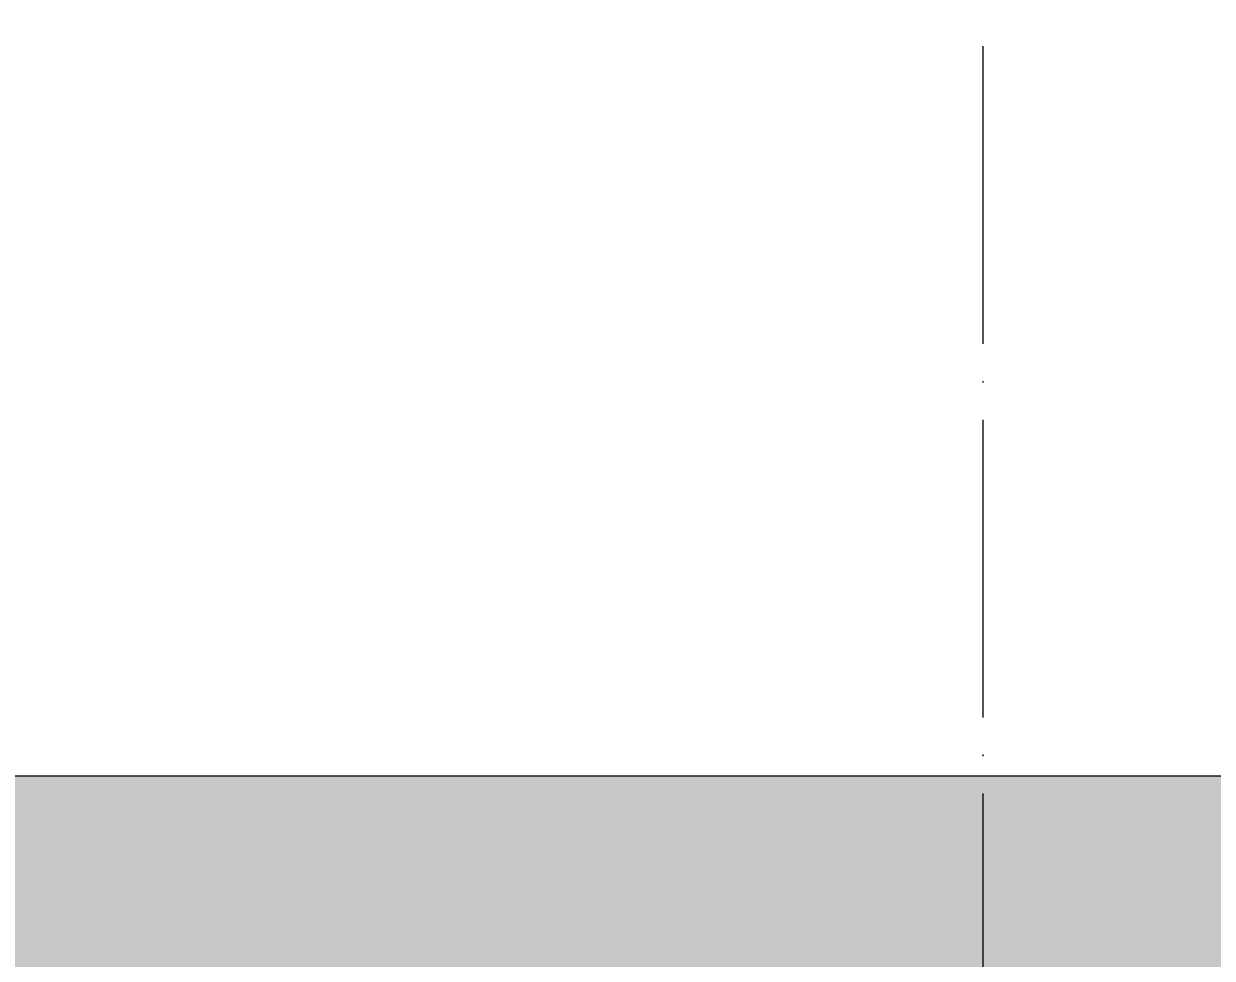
# Model space of a CAD drawing. Header units: millimetres. Extents: x -60946 to 138510, y -262288 to 24501.
# Drawn here: x -13664.4 to -13584.6, y 16067.7 to 16130.5 of the extents above; entities that cross this region are included whole.
import ezdxf

# ---------------------------------------------------------------- set-up
doc = ezdxf.new("R2010")
doc.units = ezdxf.units.MM
doc.linetypes.add('ADSK_Линия сетки', pattern=[25, 20, -2.5, 0, -2.5])
doc.layers.add('2)Тип-4', color=7, linetype='Continuous', lineweight=30, true_color=0x0080c0)
for name, color, linetype, lineweight in [('Оси', 7, 'Continuous', 9), ('Размеры', 7, 'Continuous', 9), ('Стены внутренние', 7, 'Continuous', 18)]:
    doc.layers.add(name, color=color, linetype=linetype, lineweight=lineweight)
doc.styles.add('GOST Common_3', font='', dxfattribs={"width": 0.9, "height": 200})
doc.styles.get('GOST Common_3').set_extended_font_data('GOST Common')
doc.dimstyles.new('ADSK_Основной_2_0', dxfattribs={"dimscale": 304.8, "dimtxt": 201.142999, "dimasz": 0.463911, "dimexe": 0.328084, "dimexo": 0.328084, "dimgap": 0.164042, "dimtad": 1, "dimdec": 3, "dimrnd": 0.001, "dimdsep": 46, "dimtxsty": 'GOST Common_3', "dimblk1": 'OBLIQUE', "dimblk2": 'OBLIQUE', "dimsah": 1, "dimcen": 0.09, "dimdle": 0.328084, "dimazin": 2, "dimtfac": 1, "dimtdec": 4, "dimtix": 1, "dimtmove": 0, "dimatfit": 3, "dimfxl": 1, "dimtvp": 1, "dimtolj": 1, "dimtzin": 0, "dimlwd": 20, "dimlwe": 20, "dimarcsym": 2})

# ---------------------------------------------------------------- blocks, each defined once
blk = doc.blocks.new('_Oblique')
at = {"color": 0, "linetype": 'ByBlock', "lineweight": -2}
blk.add_line((-0.5, -0.5), (0.5, 0.5), dxfattribs=at)
blk = doc.blocks.new('DIMBLOCK96-Кладочный план подвала')
at = {"layer": 'Defpoints', "color": 0, "transparency": 16777216}
for p in [(-13020, 16365.093), (-13020, 16265.108), (-13875, 16079.969)]:
    blk.add_point(p, dxfattribs=at)
at = {"layer": 'Размеры', "color": 0, "lineweight": 20, "transparency": 16777216}
for p, q in [((-13875, 16179.969), (-13875, 16365.108)), ((-13975, 16265.108), (-12920, 16265.108)), ((-13020, 16265.093), (-13020, 16165.108))]:
    blk.add_line(p, q, dxfattribs=at)
at = {"layer": 'Размеры', "color": 0, "lineweight": 20, "transparency": 16777216, "xscale": 141.4, "yscale": 141.4, "zscale": 141.4, "rotation": 180}
blk.add_blockref('_Oblique', (-13875, 16265.108), dxfattribs=at)
at = {"layer": 'Размеры', "color": 0, "lineweight": 20, "transparency": 16777216, "xscale": 141.4, "yscale": 141.4, "zscale": 141.4}
blk.add_blockref('_Oblique', (-13020, 16265.108), dxfattribs=at)
at = {"layer": 'Размеры', "color": 0, "lineweight": 9, "transparency": 16777216, "insert": (-13447.5, 16415.108), "char_height": 200, "width": 454.10589, "attachment_point": 5, "style": 'GOST Common_3'}
blk.add_mtext('\\A1;855', dxfattribs=at)

msp = doc.modelspace()

# ---------------------------------------------------------------- hatches: boundary and pattern name
at = {"layer": '2)Тип-4', "true_color": 0x000080, "transparency": 33554687}
msp.add_hatch(color=176, dxfattribs=at).paths.add_polyline_path([(-13800, 16054.969), (-13020, 16054.969), (-13020, 16079.969), (-13850, 16079.969), (-13850, 16054.969)])

# ---------------------------------------------------------------- linework, layer by layer
at = {"layer": 'Оси', "linetype": 'ADSK_Линия сетки', "lineweight": 5}
msp.add_line((-13600, -10973.8823), (-13600, 24500.9141), dxfattribs=at)
at = {"layer": 'Стены внутренние', "lineweight": 5}
msp.add_line((-13020, 16079.969), (-13875, 16079.969), dxfattribs=at)

# ---------------------------------------------------------------- dimensions: what is measured, and where the dimension line sits
at = {"layer": 'Размеры', "lineweight": 9}
dim = msp.add_linear_dim(base=(-13020, 16265.1081), p1=(-13875, 16079.969), p2=(-13020, 16365.093), dimstyle='ADSK_Основной_2_0', override={"dimpost": '<>', "dimfxl": 901.288377}, dxfattribs=at)
dim.commit()
dim.dimension.update_dxf_attribs({"geometry": 'DIMBLOCK96-Кладочный план подвала', "text_midpoint": (-13447.5, 16415.1081)})

doc.saveas('drawing.dxf')
